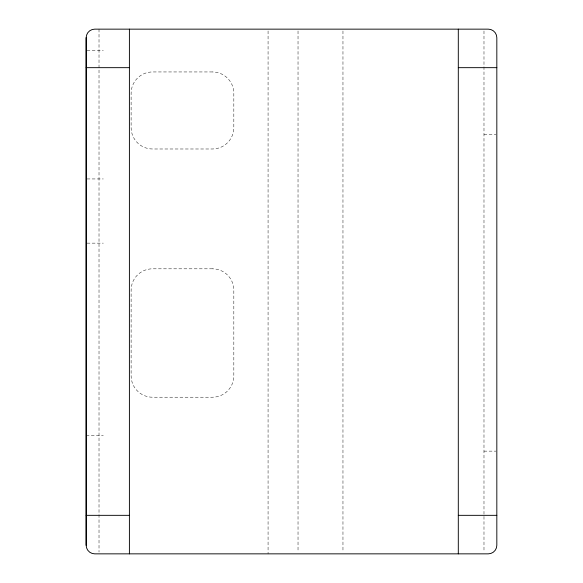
<?xml version="1.0" encoding="UTF-8"?>
<svg xmlns="http://www.w3.org/2000/svg" width="583" height="583" viewBox="0 0 583 583"><rect width="100%" height="100%" fill="white"/><g stroke="black" fill="none" stroke-linecap="round" stroke-linejoin="round"><path stroke-width="0.44" stroke-dasharray="2.92 2.19" d="M87.035 50.546L103.3 50.546M483.985 134.433L495.965 134.433M87.035 178.945L103.3 178.945M87.035 243.14L103.3 243.14M86.175 435.727L103.3 435.727M483.985 451.133L495.965 451.133M483.985 30.972L483.985 552.028M342.964 30.972L342.964 552.028M298.03 30.972L298.03 552.028M268.071 30.972L268.071 553.85M99.015 29.15L99.015 552.035M212.431 71.949L152.513 71.949A21.396 21.396 0 0 0 131.117 93.346L131.117 127.582A21.396 21.396 0 0 0 152.513 148.986L212.431 148.986A21.396 21.396 0 0 0 233.827 127.582L233.827 93.346A21.396 21.396 0 0 0 212.431 71.949M212.431 268.814L152.513 268.814A21.396 21.396 0 0 0 131.117 290.217L131.117 375.809A21.396 21.396 0 0 0 152.513 397.212L212.431 397.212A21.396 21.396 0 0 0 233.827 375.809L233.827 290.217A21.396 21.396 0 0 0 212.431 268.814"/><path stroke-width="0.87" d="M86.175 545.287L86.175 37.713A8.563 8.563 0 0 1 94.737 29.15L488.262 29.15A8.563 8.563 0 0 1 496.825 37.713L496.825 545.287A8.563 8.563 0 0 1 488.262 553.85L94.737 553.85A8.563 8.563 0 0 1 86.175 545.287L86.175 37.713M86.175 67.664L129.404 67.664M458.304 67.664L496.825 67.664M86.175 515.336L129.404 515.336M458.304 515.336L496.825 515.336M458.304 29.15L458.304 553.85M129.404 29.15L129.404 553.85"/></g></svg>
